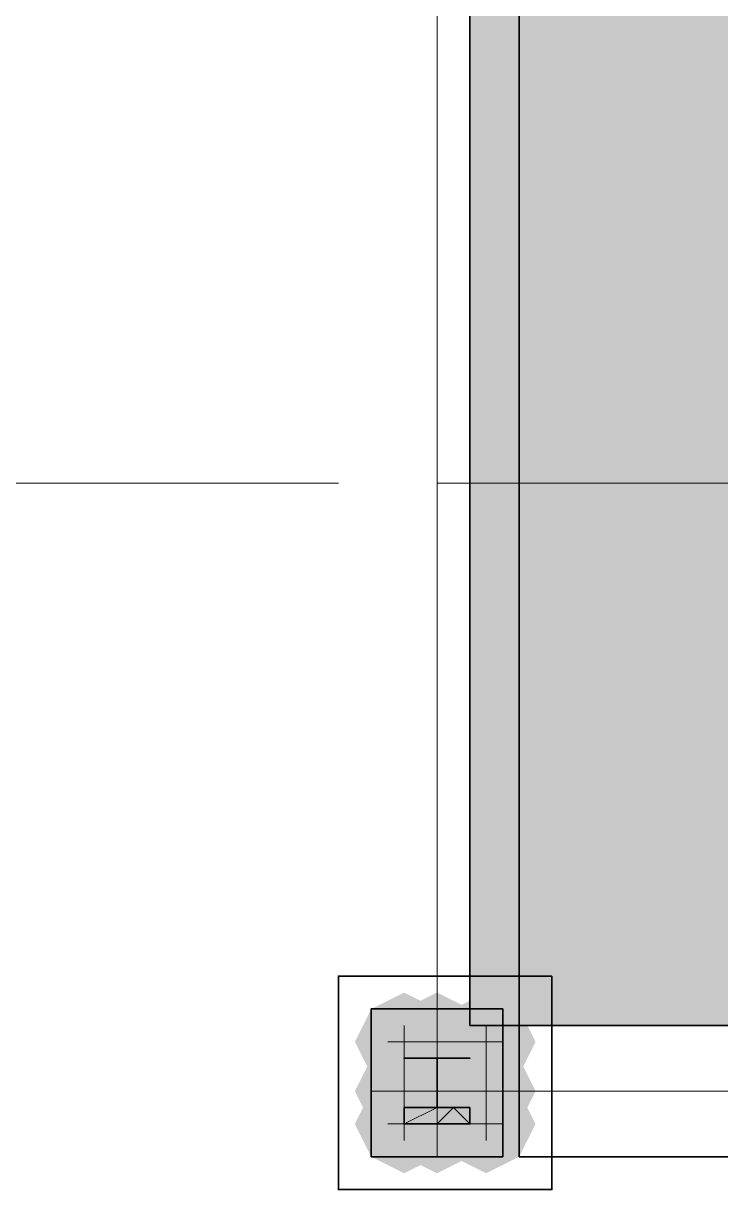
# Model space of a CAD drawing. Header units: millimetres. Extents: x 2315 to 4619, y 1334 to 1897.
# Drawn here: x 3741.217 to 3743.81, y 1532.045 to 1536.382 of the extents above; entities that cross this region are included whole.
import ezdxf

# ---------------------------------------------------------------- set-up
doc = ezdxf.new("R2010")
doc.units = ezdxf.units.MM
doc.linetypes.add('PDF_IMPORT', pattern=[1, 0.8, -0.2])
for name, color, linetype in [('PDF_中心线层', 1, 'Continuous'), ('PDF_双点划线', 6, 'Continuous'), ('PDF_粗实线层', 7, 'Continuous'), ('PDF_细实线层', 7, 'Continuous')]:
    doc.layers.add(name, color=color, linetype=linetype)

msp = doc.modelspace()

# ---------------------------------------------------------------- hatches: boundary and pattern name
at = {"layer": 'PDF_双点划线', "transparency": 33554559}
for points in [[(3742.6332, 1532.5952), (3742.5721, 1532.5952), (3742.5721, 1532.5341), (3742.6332, 1532.473), (3742.6943, 1532.5341), (3742.6943, 1532.5952)], [(3742.7554, 1532.5952), (3742.6943, 1532.5952), (3742.6943, 1532.5341), (3742.7554, 1532.473), (3742.8165, 1532.5341), (3742.8165, 1532.5952)], [(3742.8165, 1532.5952), (3742.7554, 1532.5952), (3742.7554, 1532.5341), (3742.8165, 1532.473), (3742.8775, 1532.5341), (3742.8775, 1532.5952)], [(3742.8775, 1532.5952), (3742.8165, 1532.5952), (3742.8165, 1532.5341), (3742.8775, 1532.473), (3742.9386, 1532.5341), (3742.9386, 1532.5952)], [(3742.7554, 1532.412), (3742.6943, 1532.412), (3742.6943, 1532.3509), (3742.7554, 1532.2898), (3742.8165, 1532.3509), (3742.8165, 1532.412)], [(3742.8165, 1532.412), (3742.7554, 1532.412), (3742.7554, 1532.3509), (3742.8165, 1532.2898), (3742.8775, 1532.3509), (3742.8775, 1532.412)]]:
    msp.add_hatch(color=256, dxfattribs=at).paths.add_polyline_path(points)
at = {"layer": 'PDF_粗实线层', "true_color": 0xffffff, "transparency": 33554559}
msp.add_hatch(color=7, dxfattribs=at).paths.add_polyline_path([(3744.5878, 1532.412), (3745.504, 1532.412), (3745.504, 1532.6563), (3747.764, 1532.6563), (3747.764, 1537.7871), (3742.8775, 1537.7871), (3742.8775, 1532.6563), (3744.5878, 1532.6563)])
at = {"layer": 'PDF_粗实线层', "transparency": 33554559}
for points in [[(3742.6332, 1532.7784), (3742.5111, 1532.7174), (3742.45, 1532.5952), (3742.5111, 1532.473), (3742.6332, 1532.412), (3742.7554, 1532.473), (3742.8165, 1532.5952), (3742.7554, 1532.7174)], [(3742.7554, 1532.7784), (3742.6332, 1532.7174), (3742.5721, 1532.5952), (3742.6332, 1532.473), (3742.7554, 1532.412), (3742.8775, 1532.473), (3742.9386, 1532.5952), (3742.8775, 1532.7174)], [(3742.9386, 1532.7784), (3742.8165, 1532.7174), (3742.7554, 1532.5952), (3742.8165, 1532.473), (3742.9386, 1532.412), (3743.0608, 1532.473), (3743.1219, 1532.5952), (3743.0608, 1532.7174)], [(3742.6332, 1532.5952), (3742.5111, 1532.5341), (3742.45, 1532.412), (3742.5111, 1532.2898), (3742.6332, 1532.2287), (3742.7554, 1532.2898), (3742.8165, 1532.412), (3742.7554, 1532.5341)], [(3742.7554, 1532.5952), (3742.6332, 1532.5341), (3742.5721, 1532.412), (3742.6332, 1532.2898), (3742.7554, 1532.2287), (3742.8775, 1532.2898), (3742.9386, 1532.412), (3742.8775, 1532.5341)], [(3742.9386, 1532.5952), (3742.8165, 1532.5341), (3742.7554, 1532.412), (3742.8165, 1532.2898), (3742.9386, 1532.2287), (3743.0608, 1532.2898), (3743.1219, 1532.412), (3743.0608, 1532.5341)], [(3742.6332, 1532.473), (3742.5111, 1532.412), (3742.45, 1532.2898), (3742.5111, 1532.1676), (3742.6332, 1532.1065), (3742.7554, 1532.1676), (3742.8165, 1532.2898), (3742.7554, 1532.412)], [(3742.7554, 1532.473), (3742.6332, 1532.412), (3742.5721, 1532.2898), (3742.6332, 1532.1676), (3742.7554, 1532.1065), (3742.8775, 1532.1676), (3742.9386, 1532.2898), (3742.8775, 1532.412)], [(3742.9386, 1532.473), (3742.8165, 1532.412), (3742.7554, 1532.2898), (3742.8165, 1532.1676), (3742.9386, 1532.1065), (3743.0608, 1532.1676), (3743.1219, 1532.2898), (3743.0608, 1532.412)]]:
    msp.add_hatch(color=256, dxfattribs=at).paths.add_polyline_path(points)
at = {"layer": 'PDF_细实线层', "true_color": 0x005cb8, "transparency": 33554559}
msp.add_hatch(color=152, dxfattribs=at).paths.add_polyline_path([(3742.8775, 1532.7174), (3742.8165, 1532.7174), (3742.8165, 1532.6563), (3742.8775, 1532.5952), (3742.9386, 1532.6563), (3742.9386, 1532.7174)])

# ---------------------------------------------------------------- linework, layer by layer
at = {"layer": 'PDF_中心线层', "color": 5, "linetype": 'PDF_IMPORT', "lineweight": 18, "ltscale": 14.048656}
msp.add_lwpolyline([(3703.0527, 1534.672), (3773.0516, 1534.672), (3773.0516, 1561.6698), (3703.0527, 1561.6698), (3703.0527, 1534.672)], dxfattribs=at)
at = {"layer": 'PDF_中心线层', "lineweight": 18}
for points in [[(3747.2754, 1536.932), (3742.7554, 1536.932), (3742.7554, 1532.412), (3747.2754, 1532.412)], [(3742.6332, 1532.2898), (3742.9386, 1532.2898), (3742.9386, 1532.5952), (3742.6332, 1532.5952)]]:
    msp.add_lwpolyline(points, close=True, dxfattribs=at)
for points in [[(3747.8251, 1534.672), (3742.7554, 1534.672), (3747.2754, 1534.672)], [(3742.7554, 1532.7174), (3742.7554, 1532.1676)], [(3742.5721, 1532.5952), (3742.6332, 1532.5952), (3742.6332, 1532.6563)], [(3742.7554, 1532.6563), (3742.7554, 1532.5952), (3742.8165, 1532.5952)], [(3742.9997, 1532.5952), (3742.9386, 1532.5952), (3742.9386, 1532.6563)], [(3742.5721, 1532.412), (3742.6332, 1532.412), (3742.6332, 1532.473)], [(3742.9997, 1532.412), (3742.9386, 1532.412), (3742.9386, 1532.473)], [(3742.5111, 1532.412), (3743.0608, 1532.412)], [(3742.5721, 1532.2898), (3742.6332, 1532.2898), (3742.6332, 1532.2287)], [(3742.7554, 1532.2287), (3742.7554, 1532.2898), (3742.8165, 1532.2898)], [(3742.9997, 1532.2898), (3742.9386, 1532.2898), (3742.9386, 1532.2287)]]:
    msp.add_lwpolyline(points, dxfattribs=at)
at = {"layer": 'PDF_双点划线', "lineweight": 18}
for points in [[(3742.7554, 1532.2898), (3742.7554, 1532.5952)], [(3742.8165, 1532.3509), (3742.8775, 1532.3509), (3742.8775, 1532.2898), (3742.7554, 1532.2898), (3742.6332, 1532.2898), (3742.6332, 1532.3509), (3742.7554, 1532.3509), (3742.7554, 1532.5341), (3742.6332, 1532.5341), (3742.7554, 1532.5341), (3742.7554, 1532.3509)], [(3742.8165, 1532.5341), (3742.8775, 1532.5341), (3742.7554, 1532.5341)]]:
    msp.add_lwpolyline(points, dxfattribs=at)
at = {"layer": 'PDF_粗实线层', "lineweight": 35}
for points in [[(3746.1148, 1537.7871), (3745.0154, 1537.7871), (3743.977, 1537.7871), (3742.8775, 1537.7871), (3742.8775, 1534.672), (3742.8775, 1532.6563), (3743.977, 1532.6563), (3744.5878, 1532.6563), (3744.5878, 1532.412), (3745.0154, 1532.412), (3745.504, 1532.412), (3745.504, 1532.6563), (3745.5651, 1532.6563), (3746.1148, 1532.6563), (3747.764, 1532.6563), (3747.764, 1534.672), (3747.764, 1537.7871)], [(3742.5111, 1532.7174), (3742.5111, 1532.1676), (3742.9997, 1532.1676), (3742.9997, 1532.7174)], [(3742.7554, 1532.3509), (3742.7554, 1532.5341), (3742.6332, 1532.5341), (3742.7554, 1532.5341), (3742.8775, 1532.5341), (3742.8165, 1532.5341), (3742.7554, 1532.5341), (3742.7554, 1532.473), (3742.7554, 1532.3509), (3742.8165, 1532.3509), (3742.8775, 1532.3509), (3742.8775, 1532.2898), (3742.7554, 1532.2898), (3742.6332, 1532.2898), (3742.6332, 1532.3509)]]:
    msp.add_lwpolyline(points, close=True, dxfattribs=at)
at = {"layer": 'PDF_粗实线层', "color": 251, "lineweight": 35, "true_color": 0x545454}
msp.add_lwpolyline([(3743.0608, 1532.1676), (3743.0608, 1537.1763), (3748.0084, 1537.1763), (3748.0084, 1532.1676)], close=True, dxfattribs=at)
at = {"layer": 'PDF_粗实线层', "color": 8, "lineweight": 35, "true_color": 0x808080}
msp.add_lwpolyline([(3743.183, 1532.8395), (3742.3889, 1532.8395), (3742.3889, 1532.0455), (3743.183, 1532.0455)], close=True, dxfattribs=at)
at = {"layer": 'PDF_粗实线层', "color": 7, "lineweight": 0, "true_color": 0xffffff}
for points in [[(3743.977, 1532.6563), (3747.764, 1532.6563), (3742.8775, 1532.6563), (3747.764, 1532.6563), (3744.5878, 1532.6563), (3746.1148, 1532.6563)], [(3742.8775, 1532.6563), (3747.764, 1532.6563), (3742.8775, 1532.6563), (3747.764, 1532.6563), (3742.8775, 1532.6563), (3747.764, 1532.6563), (3742.8775, 1532.6563), (3747.764, 1532.6563), (3742.8775, 1532.6563), (3747.764, 1532.6563), (3742.8775, 1532.6563), (3747.764, 1532.6563), (3744.5878, 1532.6563), (3745.5651, 1532.6563)], [(3742.7554, 1532.5341), (3742.8165, 1532.5341), (3742.8775, 1532.5341), (3742.8165, 1532.5341), (3742.7554, 1532.5341), (3742.8165, 1532.5341), (3742.7554, 1532.5341), (3742.7554, 1532.3509), (3742.7554, 1532.2898), (3742.7554, 1532.5341), (3742.7554, 1532.473)], [(3742.7554, 1532.5341), (3742.7554, 1532.5341)], [(3742.7554, 1532.5341), (3742.7554, 1532.5341)], [(3742.7554, 1532.2898), (3742.8165, 1532.3509), (3742.7554, 1532.2898), (3742.8165, 1532.3509), (3742.7554, 1532.2898), (3742.7554, 1532.3509)], [(3742.8165, 1532.3509), (3742.8775, 1532.2898), (3742.8165, 1532.2898)]]:
    msp.add_lwpolyline(points, dxfattribs=at)
msp.add_lwpolyline([(3742.6332, 1532.2898), (3742.7554, 1532.2898), (3742.7554, 1532.3509), (3742.7554, 1532.2898), (3742.7554, 1532.3509), (3742.7554, 1532.2898), (3742.7554, 1532.3509), (3742.7554, 1532.2898), (3742.7554, 1532.5341), (3742.6332, 1532.5341), (3742.7554, 1532.5341), (3742.7554, 1532.3509)], close=True, dxfattribs=at)
at = {"layer": 'PDF_细实线层', "color": 152, "lineweight": 18, "true_color": 0x005cb8}
msp.add_lwpolyline([(3747.764, 1532.6563), (3747.764, 1537.7871), (3742.8775, 1537.7871), (3742.8775, 1532.6563)], close=True, dxfattribs=at)

doc.saveas('drawing.dxf')
